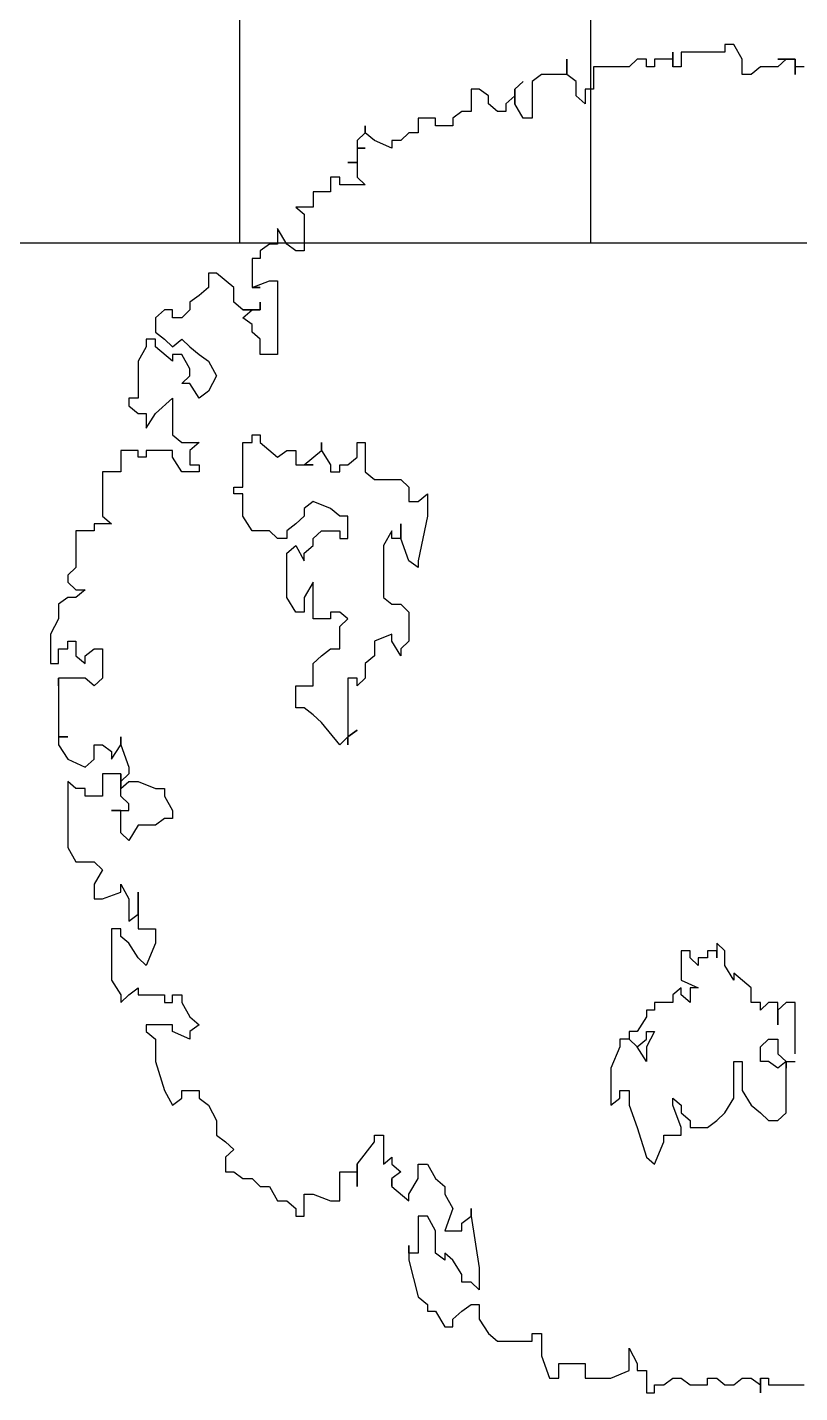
# Model space of a CAD drawing. Extents: x -30 to 1202, y 231 to 898.
# Drawn here: x 94.113 to 95.862, y 368.789 to 371.88 of the extents above; entities that cross this region are included whole.
import ezdxf

# ---------------------------------------------------------------- set-up
doc = ezdxf.new("R2010")
doc.units = 0
doc.header["$LTSCALE"] = 0.04
doc.layers.get('0').update_dxf_attribs({"linetype": 'CONTINUOUS'})
for name, color, linetype in [('0.1', 1, 'CONTINUOUS'), ('CONTORXXNP----00', 255, 'CONTINUOUS'), ('PISO', 1, 'CONTINUOUS')]:
    doc.layers.add(name, color=color, linetype=linetype)
doc.styles.get("Standard").update_dxf_attribs({"font": 'romans.shx'})

# ---------------------------------------------------------------- blocks, each defined once
blk = doc.blocks.new('ARB3')
at = {"color": 0}
for p, q in [((-0.4754, 0.0415), (-0.487, 0.0415)), ((-0.487, 0.0415), (-0.487, 0.0284)), ((-0.4812, 0.0484), (-0.4812, 0.0415)), ((-0.4812, 0.0415), (-0.4754, 0.0415)), ((0.2635, 0.0415), (0.2248, 0.0415)), ((0.2248, 0.0415), (0.2248, 0.0346)), ((0.2693, 0.0346), (0.2693, 0.0415)), ((0.5135, 0.0215), (0.5135, 0.0484)), ((-0.487, 0.0284), (-0.487, 0.0346)), ((-0.487, 0.0346), (-0.4812, 0.0284)), ((0.2248, 0.0346), (0.2306, 0.0284)), ((0.2635, 0.0284), (0.2693, 0.0346)), ((0.3081, 0.0346), (0.2693, 0.0346)), ((0.2693, 0.0346), (0.2745, 0.0284)), ((0.2693, 0.0346), (0.2745, 0.0346)), ((0.2745, 0.0346), (0.2693, 0.0346)), ((0.3139, 0.0284), (0.3081, 0.0346)), ((-0.4812, 0.0284), (-0.4812, 0.0153)), ((0.2416, 0.0284), (0.2248, 0.0284)), ((0.2248, 0.0284), (0.2248, 0.0215)), ((0.2248, 0.0215), (0.2306, 0.0153)), ((0.2306, 0.0284), (0.2416, 0.0284)), ((0.2525, 0.0215), (0.2525, 0.0284)), ((0.2525, 0.0284), (0.2635, 0.0284)), ((0.2584, 0.0153), (0.2525, 0.0215)), ((0.2745, 0.0284), (0.2693, 0.0215)), ((0.2693, 0.0215), (0.2693, 0.0153)), ((0.3081, 0.0153), (0.3139, 0.0215)), ((0.3139, 0.0215), (0.3139, 0.0284)), ((0.5083, 0.0153), (0.5083, 0.0215)), ((0.5083, 0.0215), (0.5135, 0.0215)), ((-0.4812, 0.0153), (-0.4754, 0.0084)), ((0.2306, 0.0153), (0.2248, 0.0153)), ((0.2248, 0.0153), (0.2248, 0.0084)), ((0.2693, 0.0153), (0.2584, 0.0153)), ((0.3023, 0.0084), (0.3081, 0.0153)), ((0.5083, 0.0084), (0.5135, 0.0153)), ((0.5193, 0.0153), (0.5083, 0.0153)), ((0.5135, 0.0153), (0.5193, 0.0153)), ((-0.487, 0.0015), (-0.498, -0.0047)), ((-0.4754, 0.0015), (-0.487, 0.0015)), ((-0.4754, 0.0084), (-0.4754, 0.0015)), ((0.2138, 0.0084), (0.2028, -0.0047)), ((0.2248, 0.0084), (0.2138, 0.0084)), ((0.2693, -0.0047), (0.2693, 0.0015)), ((0.2693, 0.0015), (0.2913, 0.0015)), ((0.2913, 0.0015), (0.3023, 0.0084)), ((0.5083, 0.0015), (0.5083, 0.0084)), ((0.5135, -0.0047), (0.5083, 0.0015)), ((0.208, -0.0047), (0.197, -0.0116)), ((0.2028, -0.0047), (0.208, -0.0047)), ((0.2971, -0.0047), (0.2693, -0.0047)), ((0.3081, -0.0116), (0.2971, -0.0047)), ((0.5135, -0.0116), (0.5135, -0.0047)), ((0.186, -0.0116), (0.1802, -0.0177)), ((0.1802, -0.0177), (0.1912, -0.0177)), ((0.197, -0.0116), (0.186, -0.0116)), ((0.1912, -0.0177), (0.186, -0.0177)), ((0.186, -0.0177), (0.186, -0.0247)), ((0.3139, -0.0177), (0.3081, -0.0116)), ((0.3191, -0.0247), (0.3139, -0.0177)), ((0.5083, -0.0177), (0.5135, -0.0116)), ((0.5083, -0.0247), (0.5083, -0.0177)), ((0.186, -0.0247), (0.1912, -0.0247)), ((0.1912, -0.0247), (0.1912, -0.0316)), ((0.3191, -0.0377), (0.3191, -0.0247)), ((0.5135, -0.0247), (0.5083, -0.0247)), ((0.5135, -0.0377), (0.5135, -0.0247)), ((0.1912, -0.0377), (0.186, -0.0377)), ((0.186, -0.0377), (0.186, -0.0446)), ((0.1912, -0.0316), (0.197, -0.0316)), ((0.197, -0.0316), (0.1912, -0.0377)), ((0.208, -0.0446), (0.2138, -0.0316)), ((0.2138, -0.0316), (0.2138, -0.0377)), ((0.2138, -0.0377), (0.2248, -0.0377)), ((0.2248, -0.0377), (0.219, -0.0446)), ((0.3081, -0.0446), (0.3139, -0.0377)), ((0.3139, -0.0377), (0.3191, -0.0377)), ((0.5083, -0.0446), (0.5135, -0.0377)), ((-0.4922, -0.0446), (-0.4812, -0.0446)), ((-0.4812, -0.0508), (-0.4922, -0.0508)), ((-0.4922, -0.0508), (-0.487, -0.0508)), ((-0.487, -0.0508), (-0.487, -0.0646)), ((-0.4812, -0.0446), (-0.4812, -0.0508)), ((0.186, -0.0446), (0.208, -0.0446)), ((0.219, -0.0446), (0.2138, -0.0446)), ((0.2138, -0.0446), (0.219, -0.0508)), ((0.219, -0.0508), (0.2248, -0.0508)), ((0.2248, -0.0508), (0.2248, -0.0646)), ((0.2971, -0.0508), (0.3023, -0.0446)), ((0.3023, -0.0508), (0.2971, -0.0508)), ((0.3191, -0.0446), (0.3023, -0.0508)), ((0.3023, -0.0446), (0.3081, -0.0446)), ((0.3249, -0.0446), (0.3191, -0.0446)), ((0.3249, -0.0577), (0.3249, -0.0446)), ((0.5083, -0.0508), (0.5083, -0.0446)), ((0.5135, -0.0577), (0.5083, -0.0508)), ((0.3301, -0.0577), (0.3249, -0.0577)), ((0.3468, -0.0646), (0.3301, -0.0577)), ((0.5135, -0.0646), (0.5135, -0.0577)), ((-0.487, -0.0646), (-0.4812, -0.0646)), ((-0.4812, -0.0708), (-0.487, -0.0708)), ((-0.487, -0.0708), (-0.487, -0.0777)), ((-0.4812, -0.0646), (-0.4812, -0.0708)), ((0.2248, -0.0646), (0.2306, -0.0646)), ((0.2306, -0.0646), (0.2306, -0.0708)), ((0.2306, -0.0708), (0.2358, -0.0708)), ((0.2358, -0.0708), (0.2467, -0.0777)), ((0.2467, -0.0708), (0.2467, -0.0646)), ((0.2467, -0.0646), (0.2584, -0.0708)), ((0.2525, -0.0708), (0.2467, -0.0708)), ((0.2584, -0.0777), (0.2525, -0.0708)), ((0.2584, -0.0708), (0.2693, -0.0708)), ((0.2693, -0.0708), (0.2584, -0.0777)), ((0.3191, -0.0777), (0.3417, -0.0708)), ((0.3417, -0.0708), (0.3468, -0.0646)), ((0.5025, -0.0777), (0.5025, -0.0708)), ((0.5025, -0.0708), (0.5193, -0.0708)), ((0.5193, -0.0646), (0.5135, -0.0646)), ((0.5193, -0.0708), (0.5193, -0.0646)), ((-0.487, -0.0777), (-0.4812, -0.0839)), ((0.2467, -0.0777), (0.2467, -0.0839)), ((0.2525, -0.0839), (0.2584, -0.0777)), ((0.2584, -0.0777), (0.2525, -0.0839)), ((0.3023, -0.0839), (0.3191, -0.0777)), ((0.4857, -0.0839), (0.4973, -0.0777)), ((0.4973, -0.0777), (0.5025, -0.0777)), ((-0.4812, -0.0839), (-0.4812, -0.1108)), ((0.2467, -0.0839), (0.2525, -0.0839)), ((0.2525, -0.0839), (0.2525, -0.0908)), ((0.2525, -0.0908), (0.2584, -0.0908)), ((0.2584, -0.0908), (0.2745, -0.0977)), ((0.2913, -0.0908), (0.2913, -0.0839)), ((0.2913, -0.0839), (0.3023, -0.0839)), ((0.2971, -0.0908), (0.2913, -0.0908)), ((0.3023, -0.0977), (0.2971, -0.0908)), ((0.5025, -0.0839), (0.4857, -0.0839)), ((0.5083, -0.0977), (0.5025, -0.0839)), ((0.2745, -0.0977), (0.3023, -0.0977)), ((0.5083, -0.1169), (0.5083, -0.0977)), ((-0.4812, -0.1108), (-0.4644, -0.1108)), ((-0.4644, -0.1108), (-0.4644, -0.1169)), ((-0.4644, -0.1169), (-0.4534, -0.1169)), ((-0.4534, -0.1169), (-0.4592, -0.1238)), ((0.4973, -0.1369), (0.4973, -0.1169)), ((0.4973, -0.1169), (0.5083, -0.1169)), ((-0.4754, -0.1308), (-0.487, -0.1308)), ((-0.487, -0.1308), (-0.4754, -0.1308)), ((-0.4702, -0.1238), (-0.4754, -0.1308)), ((-0.4754, -0.1308), (-0.4754, -0.15)), ((-0.4592, -0.1238), (-0.4702, -0.1238)), ((0.4915, -0.15), (0.5083, -0.1438)), ((0.5083, -0.1369), (0.4973, -0.1369)), ((0.5083, -0.1438), (0.5083, -0.1369)), ((-0.4754, -0.15), (-0.4702, -0.1569)), ((0.4747, -0.1569), (0.4747, -0.15)), ((0.4747, -0.15), (0.4915, -0.15)), ((-0.4702, -0.1569), (-0.4424, -0.1569)), ((-0.4644, -0.17), (-0.4702, -0.1638)), ((-0.4702, -0.1638), (-0.4644, -0.17)), ((-0.4424, -0.1638), (-0.4534, -0.17)), ((-0.4424, -0.1569), (-0.4424, -0.1638)), ((0.4805, -0.1569), (0.4747, -0.1569)), ((0.4805, -0.1831), (0.4805, -0.1569)), ((-0.4534, -0.17), (-0.4644, -0.17)), ((-0.4644, -0.17), (-0.4592, -0.17)), ((-0.4592, -0.17), (-0.4534, -0.1769)), ((-0.4534, -0.1769), (-0.4476, -0.1769)), ((-0.4476, -0.1831), (-0.4534, -0.19)), ((-0.4476, -0.1769), (-0.4476, -0.1831)), ((0.4747, -0.19), (0.4805, -0.1831)), ((-0.4592, -0.19), (-0.4644, -0.1969)), ((-0.4534, -0.19), (-0.4592, -0.19)), ((0.4638, -0.1969), (0.4747, -0.19)), ((-0.4644, -0.1969), (-0.4644, -0.2031)), ((-0.4644, -0.2031), (-0.4476, -0.2031)), ((-0.4476, -0.2031), (-0.4476, -0.21)), ((0.3862, -0.2031), (0.3804, -0.2031)), ((0.3804, -0.2031), (0.3862, -0.2031)), ((0.3862, -0.2031), (0.425, -0.1969)), ((0.3914, -0.21), (0.3862, -0.2031)), ((0.425, -0.1969), (0.4418, -0.1969)), ((0.4418, -0.1969), (0.436, -0.2031)), ((0.436, -0.2031), (0.436, -0.21)), ((0.4528, -0.2031), (0.4528, -0.1969)), ((0.4528, -0.1969), (0.4638, -0.1969)), ((0.4579, -0.21), (0.4528, -0.2031)), ((-0.4476, -0.21), (-0.4424, -0.2169)), ((0.3972, -0.21), (0.3914, -0.21)), ((0.3972, -0.223), (0.3972, -0.21)), ((0.4302, -0.21), (0.4192, -0.2169)), ((0.436, -0.21), (0.4302, -0.21)), ((0.4638, -0.2169), (0.4579, -0.21)), ((-0.4424, -0.2169), (-0.4366, -0.2169)), ((-0.4366, -0.2169), (-0.4366, -0.23)), ((0.3578, -0.23), (0.3636, -0.223)), ((0.3636, -0.223), (0.3695, -0.223)), ((0.3695, -0.223), (0.3804, -0.2169)), ((0.3804, -0.2169), (0.3972, -0.223)), ((0.4192, -0.2169), (0.414, -0.223)), ((0.414, -0.223), (0.4192, -0.223)), ((0.4192, -0.223), (0.414, -0.23)), ((0.4579, -0.23), (0.4696, -0.223)), ((0.4696, -0.2169), (0.4638, -0.2169)), ((0.4696, -0.223), (0.4696, -0.2169)), ((-0.4366, -0.23), (-0.4424, -0.23)), ((-0.4424, -0.23), (-0.4424, -0.243)), ((-0.1531, -0.243), (-0.1589, -0.2361)), ((-0.1589, -0.2361), (-0.1421, -0.2361)), ((-0.1421, -0.2361), (-0.1085, -0.243)), ((0.3468, -0.2361), (0.3578, -0.23)), ((0.3468, -0.243), (0.3468, -0.2361)), ((0.3972, -0.23), (0.3862, -0.2361)), ((0.3862, -0.2361), (0.3862, -0.243)), ((0.414, -0.23), (0.3972, -0.23)), ((0.447, -0.243), (0.4528, -0.2361)), ((0.4528, -0.2361), (0.4579, -0.2361)), ((0.4579, -0.2361), (0.4579, -0.23)), ((-0.4424, -0.243), (-0.4315, -0.243)), ((-0.4315, -0.243), (-0.4315, -0.25)), ((-0.1531, -0.25), (-0.1531, -0.243)), ((-0.1085, -0.243), (-0.1033, -0.243)), ((-0.1033, -0.243), (-0.1085, -0.25)), ((0.3578, -0.243), (0.3468, -0.243)), ((0.3695, -0.25), (0.3578, -0.243)), ((0.3862, -0.243), (0.414, -0.243)), ((0.414, -0.243), (0.414, -0.25)), ((0.4192, -0.25), (0.447, -0.243)), ((-0.4315, -0.25), (-0.4256, -0.2561)), ((-0.4256, -0.2561), (-0.4256, -0.263)), ((-0.1699, -0.2561), (-0.1641, -0.25)), ((-0.1699, -0.2761), (-0.1699, -0.2561)), ((-0.1641, -0.25), (-0.1531, -0.25)), ((-0.1253, -0.2561), (-0.1363, -0.2561)), ((-0.1363, -0.2561), (-0.1253, -0.2561)), ((-0.1085, -0.25), (-0.1253, -0.2561)), ((-0.1253, -0.2561), (-0.1253, -0.263)), ((-0.0756, -0.2561), (-0.0698, -0.25)), ((-0.0756, -0.263), (-0.0756, -0.2561)), ((-0.0698, -0.25), (-0.0478, -0.25)), ((-0.0478, -0.25), (-0.042, -0.2561)), ((-0.0368, -0.2561), (-0.0478, -0.263)), ((-0.042, -0.2561), (-0.0368, -0.2561)), ((0.3468, -0.263), (0.3527, -0.2561)), ((0.3527, -0.2561), (0.3578, -0.263)), ((0.3636, -0.263), (0.3746, -0.25)), ((0.3746, -0.25), (0.3695, -0.25)), ((0.414, -0.25), (0.4082, -0.25)), ((0.4082, -0.25), (0.4192, -0.25)), ((-0.4256, -0.263), (-0.4198, -0.263)), ((-0.4198, -0.263), (-0.4256, -0.2761)), ((-0.1253, -0.263), (-0.1311, -0.263)), ((-0.1311, -0.263), (-0.1201, -0.2692)), ((-0.0807, -0.2692), (-0.0756, -0.263)), ((-0.0478, -0.263), (-0.053, -0.263)), ((-0.053, -0.263), (-0.0478, -0.2761)), ((0.3468, -0.2692), (0.3417, -0.263)), ((0.3417, -0.263), (0.3468, -0.263)), ((0.3578, -0.263), (0.3636, -0.263)), ((0.3636, -0.263), (0.3578, -0.263)), ((0.3578, -0.263), (0.3636, -0.263)), ((-0.4256, -0.2761), (-0.4315, -0.283)), ((-0.1757, -0.283), (-0.1699, -0.2761)), ((-0.1201, -0.2692), (-0.0807, -0.2692)), ((-0.0478, -0.2761), (-0.0368, -0.2761)), ((-0.0368, -0.2761), (-0.031, -0.283)), ((0.3249, -0.2761), (0.3249, -0.2692)), ((0.3249, -0.2692), (0.3468, -0.2692)), ((0.3301, -0.2761), (0.3249, -0.2761)), ((0.3468, -0.2892), (0.3301, -0.2761)), ((-0.4315, -0.283), (-0.4366, -0.283)), ((-0.4366, -0.283), (-0.4315, -0.283)), ((-0.4315, -0.283), (-0.4256, -0.2892)), ((-0.4198, -0.2892), (-0.4198, -0.283)), ((-0.4198, -0.283), (-0.4198, -0.2892)), ((-0.3979, -0.2892), (-0.3921, -0.283)), ((-0.3921, -0.283), (-0.3921, -0.3022)), ((-0.1976, -0.2892), (-0.1976, -0.283)), ((-0.1976, -0.283), (-0.1757, -0.283)), ((-0.031, -0.283), (-0.02, -0.283)), ((-0.02, -0.283), (-0.0142, -0.2892)), ((-0.4256, -0.2892), (-0.4198, -0.2892)), ((-0.4198, -0.2892), (-0.4089, -0.2892)), ((-0.4089, -0.2892), (-0.4089, -0.2961)), ((-0.4089, -0.2961), (-0.4089, -0.2892)), ((-0.4089, -0.2892), (-0.3979, -0.2892)), ((-0.1867, -0.2892), (-0.1976, -0.2892)), ((-0.1809, -0.2961), (-0.1867, -0.2892)), ((-0.1809, -0.3022), (-0.1809, -0.2961)), ((-0.1253, -0.2961), (-0.1421, -0.2961)), ((-0.1421, -0.2961), (-0.1421, -0.3022)), ((-0.1253, -0.3022), (-0.1253, -0.2961)), ((-0.0646, -0.2961), (-0.0698, -0.3022)), ((-0.0588, -0.3022), (-0.0646, -0.2961)), ((-0.0142, -0.2892), (-0.02, -0.2892)), ((-0.02, -0.2892), (-0.02, -0.2961)), ((-0.02, -0.2961), (0.0304, -0.2961)), ((0.0245, -0.2961), (0.0194, -0.2892)), ((0.0194, -0.2892), (0.0245, -0.2961)), ((0.0304, -0.2961), (0.0245, -0.2961)), ((0.0245, -0.2961), (0.0304, -0.3022)), ((0.3636, -0.2892), (0.3468, -0.2892)), ((0.3527, -0.3022), (0.3527, -0.2892)), ((0.3527, -0.2892), (0.3636, -0.2892)), ((-0.3921, -0.3022), (-0.3979, -0.3022)), ((-0.3979, -0.3022), (-0.3979, -0.3092)), ((-0.1757, -0.3022), (-0.1809, -0.3022)), ((-0.1757, -0.3092), (-0.1757, -0.3022)), ((-0.1421, -0.3022), (-0.1479, -0.3092)), ((-0.1311, -0.3161), (-0.1311, -0.3022)), ((-0.1311, -0.3022), (-0.1253, -0.3022)), ((-0.0698, -0.3022), (-0.0698, -0.3092)), ((-0.042, -0.3022), (-0.0588, -0.3022)), ((-0.042, -0.3092), (-0.042, -0.3022)), ((0.0304, -0.3022), (0.0136, -0.3161)), ((0.3746, -0.3022), (0.3527, -0.3022)), ((0.3746, -0.3092), (0.3746, -0.3022)), ((-0.3979, -0.3092), (-0.3869, -0.3092)), ((-0.3869, -0.3092), (-0.3869, -0.3222)), ((-0.1918, -0.3161), (-0.1976, -0.3161)), ((-0.1976, -0.3161), (-0.1918, -0.3161)), ((-0.1918, -0.3161), (-0.1809, -0.3092)), ((-0.1809, -0.3292), (-0.1918, -0.3161)), ((-0.1809, -0.3092), (-0.1757, -0.3092)), ((-0.1479, -0.3092), (-0.1531, -0.3222)), ((-0.1253, -0.3222), (-0.1311, -0.3161)), ((-0.0698, -0.3092), (-0.0646, -0.3092)), ((-0.0646, -0.3092), (-0.0646, -0.3222)), ((-0.0368, -0.3161), (-0.042, -0.3092)), ((-0.031, -0.3222), (-0.0368, -0.3161)), ((0.0136, -0.3161), (0.0078, -0.3222)), ((0.3695, -0.3222), (0.3746, -0.3092)), ((-0.3869, -0.3222), (-0.3753, -0.3222)), ((-0.3753, -0.3222), (-0.3753, -0.3353)), ((-0.3753, -0.3353), (-0.3701, -0.3292)), ((-0.3701, -0.3292), (-0.3423, -0.3292)), ((-0.3423, -0.3292), (-0.3423, -0.3353)), ((-0.1809, -0.3353), (-0.1809, -0.3222)), ((-0.1809, -0.3222), (-0.1809, -0.3292)), ((-0.1809, -0.3292), (-0.1809, -0.3222)), ((-0.1809, -0.3222), (-0.1809, -0.3292)), ((-0.1531, -0.3222), (-0.1479, -0.3292)), ((-0.1479, -0.3292), (-0.1421, -0.3292)), ((-0.1421, -0.3292), (-0.1363, -0.3353)), ((-0.1201, -0.3222), (-0.1253, -0.3222)), ((-0.1143, -0.3292), (-0.1201, -0.3222)), ((-0.1201, -0.3353), (-0.1085, -0.3292)), ((-0.1085, -0.3292), (-0.1143, -0.3292)), ((-0.0646, -0.3222), (-0.0924, -0.3222)), ((-0.0924, -0.3222), (-0.0807, -0.3292)), ((-0.0807, -0.3292), (-0.0698, -0.3292)), ((-0.0698, -0.3292), (-0.0698, -0.3353)), ((-0.0142, -0.3222), (-0.031, -0.3222)), ((-0.0142, -0.3353), (-0.0142, -0.3222)), ((0.0078, -0.3222), (0.0026, -0.3292)), ((0.0026, -0.3292), (0.0026, -0.3353)), ((0.3695, -0.3292), (0.3695, -0.3222)), ((0.3862, -0.3292), (0.3695, -0.3292)), ((0.3862, -0.3353), (0.3862, -0.3292)), ((-0.3423, -0.3353), (-0.3475, -0.3422)), ((-0.1918, -0.3422), (-0.1918, -0.3353)), ((-0.1918, -0.3353), (-0.1809, -0.3353)), ((-0.1363, -0.3353), (-0.1311, -0.3422)), ((-0.1143, -0.3422), (-0.1201, -0.3353)), ((-0.0698, -0.3353), (-0.0807, -0.3422)), ((0.0026, -0.3353), (-0.0142, -0.3353)), ((0.3746, -0.3422), (0.3804, -0.3353)), ((0.3804, -0.3353), (0.3862, -0.3353)), ((-0.3475, -0.3422), (-0.3591, -0.3492)), ((-0.3591, -0.3492), (-0.3475, -0.3492)), ((-0.3475, -0.3492), (-0.3475, -0.3553)), ((-0.3197, -0.3553), (-0.3197, -0.3492)), ((-0.3197, -0.3492), (-0.2642, -0.3492)), ((-0.2642, -0.3492), (-0.2642, -0.3622)), ((-0.1976, -0.3622), (-0.1867, -0.3492)), ((-0.1867, -0.3492), (-0.1918, -0.3422)), ((-0.1311, -0.3422), (-0.1253, -0.3422)), ((-0.1253, -0.3492), (-0.1311, -0.3553)), ((-0.1253, -0.3422), (-0.1253, -0.3492)), ((-0.0807, -0.3422), (-0.1143, -0.3422)), ((0.3636, -0.3553), (0.3746, -0.3492)), ((0.3746, -0.3492), (0.3746, -0.3422)), ((-0.3475, -0.3553), (-0.3423, -0.3622)), ((-0.3146, -0.3684), (-0.3197, -0.3553)), ((-0.1311, -0.3553), (-0.1311, -0.3684)), ((0.3636, -0.3622), (0.3636, -0.3553)), ((-0.3423, -0.3622), (-0.3365, -0.3622)), ((-0.3365, -0.3622), (-0.3365, -0.3684)), ((-0.3365, -0.3684), (-0.3146, -0.3684)), ((-0.3146, -0.3684), (-0.3146, -0.3622)), ((-0.3146, -0.3622), (-0.3146, -0.3684)), ((-0.2978, -0.3622), (-0.3036, -0.3622)), ((-0.3036, -0.3622), (-0.2978, -0.3622)), ((-0.2978, -0.3684), (-0.2978, -0.3622)), ((-0.2978, -0.3622), (-0.2978, -0.3753)), ((-0.2919, -0.3753), (-0.2978, -0.3684)), ((-0.2868, -0.3684), (-0.2919, -0.3753)), ((-0.281, -0.3684), (-0.2868, -0.3684)), ((-0.2758, -0.3622), (-0.281, -0.3684)), ((-0.2642, -0.3622), (-0.2758, -0.3622)), ((-0.2035, -0.3684), (-0.2035, -0.3622)), ((-0.2035, -0.3622), (-0.1976, -0.3622)), ((-0.1976, -0.3684), (-0.2035, -0.3684)), ((-0.1976, -0.3753), (-0.1976, -0.3684)), ((-0.1311, -0.3684), (-0.1421, -0.3753)), ((0.3578, -0.3684), (0.3636, -0.3622)), ((0.3578, -0.3753), (0.3578, -0.3684)), ((-0.2978, -0.3753), (-0.3036, -0.3822)), ((-0.1641, -0.3753), (-0.1976, -0.3753)), ((-0.1641, -0.3822), (-0.1641, -0.3753)), ((-0.1421, -0.3753), (-0.1589, -0.3753)), ((-0.1589, -0.3753), (-0.1589, -0.3822)), ((0.3527, -0.3822), (0.3578, -0.3753)), ((-0.3146, -0.3822), (-0.3255, -0.3953)), ((-0.3036, -0.3822), (-0.3146, -0.3822)), ((-0.1589, -0.3822), (-0.1641, -0.3822)), ((0.3249, -0.3953), (0.3301, -0.3884)), ((0.3301, -0.3884), (0.3359, -0.3822)), ((0.3359, -0.3822), (0.3417, -0.3884)), ((0.3417, -0.3884), (0.3527, -0.3884)), ((0.3527, -0.3884), (0.3527, -0.3822)), ((-0.3255, -0.3953), (-0.3255, -0.4014)), ((-0.3255, -0.4014), (-0.3146, -0.4014)), ((-0.3146, -0.4014), (-0.3087, -0.4084)), ((-0.2642, -0.4084), (-0.259, -0.4014)), ((-0.259, -0.4014), (-0.248, -0.3953)), ((-0.248, -0.3953), (-0.2364, -0.4014)), ((-0.2364, -0.4014), (-0.2312, -0.4084)), ((0.2971, -0.4084), (0.3023, -0.4014)), ((0.3023, -0.4014), (0.3139, -0.3953)), ((0.3139, -0.3953), (0.3249, -0.3953)), ((-0.3087, -0.4084), (-0.3036, -0.4153)), ((-0.27, -0.4153), (-0.2642, -0.4084)), ((-0.2312, -0.4084), (-0.2422, -0.4153)), ((-0.1976, -0.4214), (-0.1976, -0.4084)), ((-0.1976, -0.4084), (-0.1918, -0.4153)), ((-0.1809, -0.4153), (-0.1809, -0.4084)), ((-0.1809, -0.4084), (-0.1757, -0.4084)), ((-0.1757, -0.4084), (-0.1757, -0.4214)), ((0.2358, -0.4153), (0.2416, -0.4084)), ((0.2416, -0.4084), (0.2467, -0.4153)), ((0.2913, -0.4214), (0.2913, -0.4084)), ((0.2913, -0.4084), (0.2971, -0.4084)), ((-0.3036, -0.4153), (-0.2978, -0.4153)), ((-0.2978, -0.4153), (-0.2919, -0.4214)), ((-0.2919, -0.4214), (-0.2919, -0.4284)), ((-0.2758, -0.4214), (-0.27, -0.4153)), ((-0.27, -0.4284), (-0.2758, -0.4214)), ((-0.2532, -0.4153), (-0.2642, -0.4214)), ((-0.2642, -0.4214), (-0.2642, -0.4284)), ((-0.248, -0.4153), (-0.2532, -0.4153)), ((-0.2422, -0.4214), (-0.248, -0.4153)), ((-0.2422, -0.4153), (-0.2422, -0.4214)), ((-0.2035, -0.4284), (-0.1976, -0.4214)), ((-0.1918, -0.4153), (-0.1809, -0.4153)), ((-0.1757, -0.4214), (-0.1867, -0.4284)), ((0.219, -0.4284), (0.219, -0.4214)), ((0.219, -0.4214), (0.2248, -0.4214)), ((0.2248, -0.4214), (0.2358, -0.4153)), ((0.2467, -0.4153), (0.2525, -0.4153)), ((0.2525, -0.4153), (0.2467, -0.4284)), ((0.2971, -0.4214), (0.2913, -0.4214)), ((0.3023, -0.4284), (0.2971, -0.4214)), ((-0.2919, -0.4284), (-0.2978, -0.4284)), ((-0.2978, -0.4284), (-0.2978, -0.4345)), ((-0.2758, -0.4345), (-0.27, -0.4284)), ((-0.259, -0.4284), (-0.27, -0.4414)), ((-0.2642, -0.4284), (-0.259, -0.4284)), ((-0.2196, -0.4414), (-0.2312, -0.4284)), ((-0.2312, -0.4284), (-0.2035, -0.4284)), ((-0.1867, -0.4284), (-0.1918, -0.4284)), ((-0.1918, -0.4284), (-0.1918, -0.4484)), ((0.0691, -0.4345), (0.0801, -0.4284)), ((0.0801, -0.4284), (0.0859, -0.4284)), ((0.0859, -0.4284), (0.0859, -0.4345)), ((0.2248, -0.4284), (0.219, -0.4284)), ((0.2248, -0.4345), (0.2248, -0.4284)), ((0.2467, -0.4284), (0.2416, -0.4284)), ((0.2416, -0.4284), (0.2416, -0.4484)), ((0.2913, -0.4345), (0.3023, -0.4284)), ((-0.2978, -0.4345), (-0.2919, -0.4414)), ((-0.2919, -0.4414), (-0.281, -0.4414)), ((-0.281, -0.4414), (-0.2758, -0.4345)), ((-0.27, -0.4414), (-0.2758, -0.4414)), ((-0.2758, -0.4414), (-0.2758, -0.4484)), ((-0.2086, -0.4484), (-0.2196, -0.4414)), ((0.0581, -0.4545), (0.0633, -0.4414)), ((0.0633, -0.4414), (0.0633, -0.4345)), ((0.0633, -0.4345), (0.0691, -0.4345)), ((0.0859, -0.4345), (0.0911, -0.4414)), ((0.0911, -0.4414), (0.0911, -0.4545)), ((0.1692, -0.4545), (0.1692, -0.4414)), ((0.1692, -0.4414), (0.1802, -0.4414)), ((0.1802, -0.4414), (0.197, -0.4484)), ((0.219, -0.4545), (0.219, -0.4345)), ((0.219, -0.4345), (0.2248, -0.4345)), ((0.2467, -0.4484), (0.2525, -0.4414)), ((0.2525, -0.4414), (0.2693, -0.4414)), ((0.2693, -0.4414), (0.2913, -0.4345)), ((-0.2758, -0.4484), (-0.27, -0.4484)), ((-0.27, -0.4484), (-0.259, -0.4545)), ((-0.2196, -0.4545), (-0.2196, -0.4484)), ((-0.2196, -0.4484), (-0.2086, -0.4484)), ((-0.1918, -0.4484), (-0.1867, -0.4484)), ((-0.1867, -0.4484), (-0.1867, -0.4545)), ((0.197, -0.4484), (0.1912, -0.4545)), ((0.2416, -0.4484), (0.2467, -0.4484)), ((-0.259, -0.4545), (-0.2312, -0.4545)), ((-0.2312, -0.4545), (-0.2312, -0.4614)), ((-0.2312, -0.4614), (-0.2254, -0.4614)), ((-0.2254, -0.4614), (-0.2196, -0.4545)), ((-0.1867, -0.4545), (-0.1918, -0.4545)), ((-0.1918, -0.4545), (-0.1918, -0.4676)), ((0.0304, -0.4676), (0.0472, -0.4614)), ((0.0472, -0.4614), (0.0523, -0.4614)), ((0.0523, -0.4614), (0.0581, -0.4676)), ((0.0581, -0.4614), (0.0581, -0.4545)), ((0.0633, -0.4676), (0.0581, -0.4614)), ((0.0749, -0.4614), (0.0691, -0.4676)), ((0.0801, -0.4614), (0.0749, -0.4614)), ((0.0801, -0.4745), (0.0801, -0.4614)), ((0.0911, -0.4545), (0.1027, -0.4614)), ((0.1027, -0.4614), (0.0969, -0.4676)), ((0.1356, -0.4676), (0.1466, -0.4614)), ((0.1582, -0.4545), (0.1415, -0.4545)), ((0.1415, -0.4545), (0.1692, -0.4545)), ((0.1466, -0.4614), (0.1634, -0.4614)), ((0.1634, -0.4614), (0.1582, -0.4545)), ((0.1802, -0.4614), (0.175, -0.4676)), ((0.1912, -0.4545), (0.1802, -0.4614)), ((0.219, -0.4614), (0.2138, -0.4545)), ((0.2138, -0.4545), (0.219, -0.4545)), ((0.2248, -0.4676), (0.219, -0.4614)), ((-0.1918, -0.4676), (-0.1757, -0.4676)), ((-0.1757, -0.4676), (-0.1757, -0.4814)), ((0.0304, -0.4676), (0.0245, -0.4676)), ((0.0245, -0.4676), (0.0304, -0.4676)), ((0.0413, -0.4745), (0.0304, -0.4676)), ((0.0691, -0.4676), (0.0523, -0.4676)), ((0.0523, -0.4676), (0.0523, -0.4814)), ((0.0581, -0.4676), (0.0633, -0.4676)), ((0.0969, -0.4676), (0.0801, -0.4676)), ((0.0801, -0.4676), (0.0801, -0.4745)), ((0.1415, -0.4676), (0.1356, -0.4676)), ((0.1466, -0.4814), (0.1415, -0.4676)), ((0.175, -0.4676), (0.1692, -0.4676)), ((0.1692, -0.4676), (0.1692, -0.4745)), ((0.208, -0.4745), (0.219, -0.4676)), ((0.219, -0.4676), (0.2248, -0.4676)), ((-0.1757, -0.4814), (-0.1421, -0.4814)), ((-0.1421, -0.4814), (-0.1363, -0.4745)), ((-0.1363, -0.4745), (-0.1363, -0.4876)), ((-0.042, -0.4876), (-0.042, -0.4814)), ((-0.042, -0.4814), (-0.02, -0.4814)), ((-0.02, -0.4814), (-0.0142, -0.4876)), ((0.0304, -0.4814), (0.0355, -0.4745)), ((0.0304, -0.4876), (0.0304, -0.4814)), ((0.0355, -0.4745), (0.0413, -0.4745)), ((0.0523, -0.4814), (0.0691, -0.4814)), ((0.0691, -0.4814), (0.0691, -0.4945)), ((0.1188, -0.4876), (0.1247, -0.4814)), ((0.1247, -0.4814), (0.1356, -0.4876)), ((0.1466, -0.4876), (0.1466, -0.4814)), ((0.1692, -0.4745), (0.208, -0.4745)), ((-0.1363, -0.4876), (-0.1311, -0.4876)), ((-0.1311, -0.4876), (-0.1311, -0.5014)), ((-0.0866, -0.5014), (-0.0866, -0.4945)), ((-0.0866, -0.4945), (-0.0807, -0.5014)), ((-0.0368, -0.4945), (-0.042, -0.4876)), ((-0.0368, -0.5014), (-0.031, -0.4945)), ((-0.031, -0.4945), (-0.0368, -0.4945)), ((-0.0142, -0.4876), (-0.02, -0.4945)), ((-0.02, -0.4945), (-0.02, -0.5145)), ((0.0413, -0.4876), (0.0304, -0.4876)), ((0.0472, -0.4945), (0.0413, -0.4876)), ((0.0413, -0.5076), (0.0472, -0.4945)), ((0.0691, -0.4945), (0.0633, -0.4945)), ((0.0633, -0.4945), (0.0633, -0.5014)), ((0.1188, -0.5014), (0.1188, -0.4876)), ((0.1356, -0.4876), (0.1466, -0.4876)), ((-0.1311, -0.5014), (-0.1033, -0.5014)), ((-0.1033, -0.5014), (-0.0975, -0.5076)), ((-0.0924, -0.5076), (-0.0866, -0.5014)), ((-0.0807, -0.5014), (-0.0807, -0.5076)), ((-0.0478, -0.5076), (-0.0478, -0.5014)), ((-0.0478, -0.5014), (-0.0368, -0.5014)), ((0.0633, -0.5014), (0.0581, -0.5076)), ((0.1079, -0.5076), (0.1188, -0.5014)), ((-0.0975, -0.5076), (-0.0924, -0.5076)), ((-0.0807, -0.5076), (-0.0756, -0.5145)), ((-0.0756, -0.5145), (-0.0646, -0.5145)), ((-0.0646, -0.5145), (-0.053, -0.5206)), ((-0.042, -0.5076), (-0.0478, -0.5076)), ((-0.042, -0.5145), (-0.042, -0.5076)), ((-0.031, -0.5145), (-0.042, -0.5145)), ((-0.031, -0.5206), (-0.031, -0.5145)), ((-0.02, -0.5145), (-0.0142, -0.5145)), ((-0.0142, -0.5145), (-0.02, -0.5145)), ((-0.02, -0.5145), (0.0245, -0.5145)), ((0.0245, -0.5145), (0.0245, -0.5076)), ((0.0245, -0.5076), (0.0245, -0.5145)), ((0.0245, -0.5145), (0.0304, -0.5145)), ((0.0304, -0.5145), (0.0413, -0.5076)), ((0.0581, -0.5076), (0.1079, -0.5076)), ((-0.053, -0.5206), (-0.031, -0.5206))]:
    blk.add_line(p, q, dxfattribs=at)
for p, q in [((-0.498, -0.0047), (-0.498, -0.0116)), ((-0.498, -0.0116), (-0.4922, -0.0116)), ((-0.4922, -0.0116), (-0.4922, -0.0446))]:
    blk.add_line(p, q)
at = {"layer": 'CONTORXXNP----00'}
for p, q in [((-0.487, 0.0415), (-0.4812, 0.0415)), ((-0.487, 0.0346), (-0.487, 0.0415)), ((-0.4812, 0.0484), (-0.4812, 0.0415)), ((0.5135, 0.0215), (0.5135, 0.0484)), ((-0.487, 0.0346), (-0.4812, 0.0284)), ((-0.4812, 0.0284), (-0.4812, 0.0153)), ((0.5083, 0.0215), (0.5135, 0.0215)), ((0.5083, 0.0153), (0.5083, 0.0215)), ((-0.4812, 0.0153), (-0.4754, 0.0084)), ((0.5083, 0.0153), (0.5135, 0.0153)), ((0.5083, 0.0084), (0.5135, 0.0153)), ((-0.487, 0.0015), (-0.498, -0.0047)), ((-0.4754, 0.0015), (-0.487, 0.0015)), ((-0.4754, 0.0084), (-0.4754, 0.0015)), ((0.5083, 0.0015), (0.5083, 0.0084)), ((0.5135, -0.0047), (0.5083, 0.0015)), ((-0.498, -0.0047), (-0.498, -0.0116)), ((0.5135, -0.0116), (0.5135, -0.0047)), ((-0.498, -0.0116), (-0.4922, -0.0116)), ((-0.4922, -0.0116), (-0.4922, -0.0446)), ((0.5083, -0.0177), (0.5135, -0.0116)), ((0.5083, -0.0247), (0.5083, -0.0177)), ((0.5135, -0.0247), (0.5083, -0.0247)), ((0.5135, -0.0377), (0.5135, -0.0247)), ((0.5083, -0.0446), (0.5135, -0.0377)), ((-0.4922, -0.0446), (-0.4812, -0.0446)), ((-0.487, -0.0508), (-0.4812, -0.0508)), ((-0.487, -0.0508), (-0.487, -0.0646)), ((-0.4812, -0.0446), (-0.4812, -0.0508)), ((0.5083, -0.0508), (0.5083, -0.0446)), ((0.5135, -0.0577), (0.5083, -0.0508)), ((0.5135, -0.0646), (0.5135, -0.0577)), ((-0.487, -0.0646), (-0.4812, -0.0646)), ((-0.487, -0.0708), (-0.487, -0.0777)), ((-0.4812, -0.0708), (-0.487, -0.0708)), ((-0.4812, -0.0646), (-0.4812, -0.0708)), ((0.5025, -0.0708), (0.5193, -0.0708)), ((0.5025, -0.0777), (0.5025, -0.0708)), ((0.5193, -0.0646), (0.5135, -0.0646)), ((0.5193, -0.0708), (0.5193, -0.0646)), ((-0.487, -0.0777), (-0.4812, -0.0839)), ((0.4857, -0.0839), (0.4973, -0.0777)), ((0.4973, -0.0777), (0.5025, -0.0777)), ((-0.4812, -0.0839), (-0.4812, -0.1108)), ((0.5025, -0.0839), (0.4857, -0.0839)), ((0.5083, -0.0977), (0.5025, -0.0839)), ((0.5083, -0.1169), (0.5083, -0.0977)), ((-0.4812, -0.1108), (-0.4644, -0.1108)), ((-0.4644, -0.1108), (-0.4644, -0.1169)), ((-0.4644, -0.1169), (-0.4534, -0.1169)), ((-0.4534, -0.1169), (-0.4592, -0.1238)), ((0.4973, -0.1169), (0.5083, -0.1169)), ((0.4973, -0.1369), (0.4973, -0.1169)), ((-0.4702, -0.1238), (-0.4754, -0.1308)), ((-0.4754, -0.1308), (-0.4754, -0.15)), ((-0.4592, -0.1238), (-0.4702, -0.1238)), ((0.4915, -0.15), (0.5083, -0.1438)), ((0.5083, -0.1369), (0.4973, -0.1369)), ((0.5083, -0.1438), (0.5083, -0.1369)), ((-0.4754, -0.15), (-0.4702, -0.1569)), ((0.4747, -0.15), (0.4915, -0.15)), ((0.4747, -0.1569), (0.4747, -0.15)), ((-0.4702, -0.1569), (-0.4424, -0.1569)), ((-0.4424, -0.1638), (-0.4534, -0.17)), ((-0.4424, -0.1569), (-0.4424, -0.1638)), ((0.4805, -0.1569), (0.4747, -0.1569)), ((0.4805, -0.1831), (0.4805, -0.1569)), ((-0.4592, -0.17), (-0.4534, -0.17)), ((-0.4592, -0.17), (-0.4534, -0.1769)), ((-0.4534, -0.1769), (-0.4476, -0.1769)), ((-0.4476, -0.1831), (-0.4534, -0.19)), ((-0.4476, -0.1769), (-0.4476, -0.1831)), ((0.4747, -0.19), (0.4805, -0.1831)), ((-0.4592, -0.19), (-0.4644, -0.1969)), ((-0.4534, -0.19), (-0.4592, -0.19)), ((0.4638, -0.1969), (0.4747, -0.19)), ((-0.4644, -0.1969), (-0.4644, -0.2031)), ((-0.4644, -0.2031), (-0.4476, -0.2031)), ((-0.4476, -0.2031), (-0.4476, -0.21)), ((0.3862, -0.2031), (0.425, -0.1969)), ((0.3914, -0.21), (0.3862, -0.2031)), ((0.425, -0.1969), (0.4418, -0.1969)), ((0.4418, -0.1969), (0.436, -0.2031)), ((0.436, -0.2031), (0.436, -0.21)), ((0.4528, -0.1969), (0.4638, -0.1969)), ((0.4528, -0.2031), (0.4528, -0.1969)), ((0.4579, -0.21), (0.4528, -0.2031)), ((-0.4476, -0.21), (-0.4424, -0.2169)), ((0.3972, -0.21), (0.3914, -0.21)), ((0.3972, -0.223), (0.3972, -0.21)), ((0.4302, -0.21), (0.4192, -0.2169)), ((0.436, -0.21), (0.4302, -0.21)), ((0.4638, -0.2169), (0.4579, -0.21)), ((-0.4424, -0.2169), (-0.4366, -0.2169)), ((-0.4366, -0.2169), (-0.4366, -0.23)), ((0.3578, -0.23), (0.3636, -0.223)), ((0.3636, -0.223), (0.3695, -0.223)), ((0.3695, -0.223), (0.3804, -0.2169)), ((0.3804, -0.2169), (0.3972, -0.223)), ((0.4192, -0.2169), (0.414, -0.223)), ((0.4192, -0.223), (0.414, -0.23)), ((0.414, -0.223), (0.4192, -0.223)), ((0.4579, -0.23), (0.4696, -0.223)), ((0.4696, -0.2169), (0.4638, -0.2169)), ((0.4696, -0.223), (0.4696, -0.2169)), ((-0.4424, -0.23), (-0.4424, -0.243)), ((-0.4366, -0.23), (-0.4424, -0.23)), ((0.3468, -0.2361), (0.3578, -0.23)), ((0.3468, -0.243), (0.3468, -0.2361)), ((0.3972, -0.23), (0.3862, -0.2361)), ((0.3862, -0.2361), (0.3862, -0.243)), ((0.414, -0.23), (0.3972, -0.23)), ((0.447, -0.243), (0.4528, -0.2361)), ((0.4528, -0.2361), (0.4579, -0.2361)), ((0.4579, -0.2361), (0.4579, -0.23)), ((-0.4424, -0.243), (-0.4315, -0.243)), ((-0.4315, -0.243), (-0.4315, -0.25)), ((0.3578, -0.243), (0.3468, -0.243)), ((0.3695, -0.25), (0.3578, -0.243)), ((0.3862, -0.243), (0.414, -0.243)), ((0.414, -0.243), (0.414, -0.25)), ((0.4192, -0.25), (0.447, -0.243)), ((-0.4315, -0.25), (-0.4256, -0.2561)), ((-0.4256, -0.2561), (-0.4256, -0.263)), ((0.3468, -0.263), (0.3527, -0.2561)), ((0.3527, -0.2561), (0.3578, -0.263)), ((0.3636, -0.263), (0.3746, -0.25)), ((0.3746, -0.25), (0.3695, -0.25)), ((0.414, -0.25), (0.4192, -0.25)), ((-0.4198, -0.263), (-0.4256, -0.2761)), ((-0.4256, -0.263), (-0.4198, -0.263)), ((0.3417, -0.263), (0.3468, -0.263)), ((0.3468, -0.2692), (0.3417, -0.263)), ((0.3578, -0.263), (0.3636, -0.263)), ((0.3636, -0.263), (0.3578, -0.263)), ((0.3578, -0.263), (0.3636, -0.263)), ((-0.4256, -0.2761), (-0.4315, -0.283)), ((0.3249, -0.2692), (0.3468, -0.2692)), ((0.3249, -0.2761), (0.3249, -0.2692)), ((0.3301, -0.2761), (0.3249, -0.2761)), ((0.3468, -0.2892), (0.3301, -0.2761)), ((-0.4315, -0.283), (-0.4256, -0.2892)), ((-0.3979, -0.2892), (-0.3921, -0.283)), ((-0.3921, -0.283), (-0.3921, -0.3022)), ((-0.4256, -0.2892), (-0.4198, -0.2892)), ((-0.4198, -0.2892), (-0.4089, -0.2892)), ((-0.4089, -0.2892), (-0.3979, -0.2892)), ((0.3468, -0.2892), (0.3527, -0.2892)), ((0.3527, -0.3022), (0.3527, -0.2892)), ((-0.3979, -0.3022), (-0.3979, -0.3092)), ((-0.3921, -0.3022), (-0.3979, -0.3022)), ((0.3746, -0.3022), (0.3527, -0.3022)), ((0.3746, -0.3092), (0.3746, -0.3022)), ((-0.3979, -0.3092), (-0.3869, -0.3092)), ((-0.3869, -0.3092), (-0.3869, -0.3222)), ((0.3695, -0.3222), (0.3746, -0.3092)), ((-0.3869, -0.3222), (-0.3753, -0.3222)), ((-0.3753, -0.3222), (-0.3753, -0.3353)), ((-0.3753, -0.3353), (-0.3701, -0.3292)), ((-0.3701, -0.3292), (-0.3423, -0.3292)), ((-0.3423, -0.3292), (-0.3423, -0.3353)), ((0.3695, -0.3292), (0.3695, -0.3222)), ((0.3862, -0.3292), (0.3695, -0.3292)), ((0.3862, -0.3353), (0.3862, -0.3292)), ((-0.3423, -0.3353), (-0.3475, -0.3422)), ((0.3746, -0.3422), (0.3804, -0.3353)), ((0.3804, -0.3353), (0.3862, -0.3353)), ((-0.3475, -0.3422), (-0.3591, -0.3492)), ((-0.3591, -0.3492), (-0.3475, -0.3492)), ((-0.3475, -0.3492), (-0.3475, -0.3553)), ((-0.3197, -0.3492), (-0.2642, -0.3492)), ((-0.3197, -0.3553), (-0.3197, -0.3492)), ((-0.2642, -0.3492), (-0.2642, -0.3622)), ((0.3636, -0.3553), (0.3746, -0.3492)), ((0.3746, -0.3492), (0.3746, -0.3422)), ((-0.3475, -0.3553), (-0.3423, -0.3622)), ((-0.3146, -0.3684), (-0.3197, -0.3553)), ((0.3636, -0.3622), (0.3636, -0.3553)), ((-0.3423, -0.3622), (-0.3365, -0.3622)), ((-0.3365, -0.3622), (-0.3365, -0.3684)), ((-0.3365, -0.3684), (-0.3146, -0.3684)), ((-0.2978, -0.3753), (-0.2978, -0.3684)), ((-0.2919, -0.3753), (-0.2978, -0.3684)), ((-0.2868, -0.3684), (-0.2919, -0.3753)), ((-0.281, -0.3684), (-0.2868, -0.3684)), ((-0.2758, -0.3622), (-0.281, -0.3684)), ((-0.2642, -0.3622), (-0.2758, -0.3622)), ((0.3578, -0.3684), (0.3636, -0.3622)), ((0.3578, -0.3753), (0.3578, -0.3684)), ((-0.2978, -0.3753), (-0.3036, -0.3822)), ((0.3527, -0.3822), (0.3578, -0.3753)), ((-0.3146, -0.3822), (-0.3255, -0.3953)), ((-0.3036, -0.3822), (-0.3146, -0.3822)), ((0.3249, -0.3953), (0.3301, -0.3884)), ((0.3301, -0.3884), (0.3359, -0.3822)), ((0.3359, -0.3822), (0.3417, -0.3884)), ((0.3417, -0.3884), (0.3527, -0.3884)), ((0.3527, -0.3884), (0.3527, -0.3822)), ((-0.3255, -0.3953), (-0.3255, -0.4014)), ((-0.3255, -0.4014), (-0.3146, -0.4014)), ((-0.3146, -0.4014), (-0.3087, -0.4084)), ((-0.2642, -0.4084), (-0.259, -0.4014)), ((-0.259, -0.4014), (-0.248, -0.3953)), ((-0.248, -0.3953), (-0.2364, -0.4014)), ((-0.2364, -0.4014), (-0.2312, -0.4084)), ((0.2971, -0.4084), (0.3023, -0.4014)), ((0.3023, -0.4014), (0.3139, -0.3953)), ((0.3139, -0.3953), (0.3249, -0.3953)), ((-0.3087, -0.4084), (-0.3036, -0.4153)), ((-0.27, -0.4153), (-0.2642, -0.4084)), ((-0.2312, -0.4084), (-0.2422, -0.4153)), ((-0.1976, -0.4084), (-0.1918, -0.4153)), ((-0.1976, -0.4214), (-0.1976, -0.4084)), ((-0.1809, -0.4084), (-0.1757, -0.4084)), ((-0.1809, -0.4153), (-0.1809, -0.4084)), ((-0.1757, -0.4084), (-0.1757, -0.4214)), ((0.2358, -0.4153), (0.2416, -0.4084)), ((0.2416, -0.4084), (0.2467, -0.4153)), ((0.2913, -0.4084), (0.2971, -0.4084)), ((0.2913, -0.4214), (0.2913, -0.4084)), ((-0.3036, -0.4153), (-0.2978, -0.4153)), ((-0.2978, -0.4153), (-0.2919, -0.4214)), ((-0.2919, -0.4214), (-0.2919, -0.4284)), ((-0.2758, -0.4214), (-0.27, -0.4153)), ((-0.27, -0.4284), (-0.2758, -0.4214)), ((-0.2532, -0.4153), (-0.2642, -0.4214)), ((-0.2642, -0.4214), (-0.2642, -0.4284)), ((-0.248, -0.4153), (-0.2532, -0.4153)), ((-0.2422, -0.4214), (-0.248, -0.4153)), ((-0.2422, -0.4153), (-0.2422, -0.4214)), ((-0.2035, -0.4284), (-0.1976, -0.4214)), ((-0.1918, -0.4153), (-0.1809, -0.4153)), ((-0.1757, -0.4214), (-0.1867, -0.4284)), ((0.219, -0.4214), (0.2248, -0.4214)), ((0.219, -0.4284), (0.219, -0.4214)), ((0.2248, -0.4214), (0.2358, -0.4153)), ((0.2525, -0.4153), (0.2467, -0.4284)), ((0.2467, -0.4153), (0.2525, -0.4153)), ((0.2971, -0.4214), (0.2913, -0.4214)), ((0.3023, -0.4284), (0.2971, -0.4214)), ((-0.2978, -0.4284), (-0.2978, -0.4345)), ((-0.2919, -0.4284), (-0.2978, -0.4284)), ((-0.2758, -0.4345), (-0.27, -0.4284)), ((-0.259, -0.4284), (-0.27, -0.4414)), ((-0.2642, -0.4284), (-0.259, -0.4284)), ((-0.2312, -0.4284), (-0.2035, -0.4284)), ((-0.2196, -0.4414), (-0.2312, -0.4284)), ((-0.1918, -0.4284), (-0.1918, -0.4484)), ((-0.1867, -0.4284), (-0.1918, -0.4284)), ((0.2248, -0.4284), (0.219, -0.4284)), ((0.2248, -0.4345), (0.2248, -0.4284)), ((0.2416, -0.4284), (0.2416, -0.4484)), ((0.2467, -0.4284), (0.2416, -0.4284)), ((0.2913, -0.4345), (0.3023, -0.4284)), ((-0.2978, -0.4345), (-0.2919, -0.4414)), ((-0.2919, -0.4414), (-0.281, -0.4414)), ((-0.281, -0.4414), (-0.2758, -0.4345)), ((-0.2758, -0.4414), (-0.2758, -0.4484)), ((-0.27, -0.4414), (-0.2758, -0.4414)), ((-0.2086, -0.4484), (-0.2196, -0.4414)), ((0.1692, -0.4414), (0.1802, -0.4414)), ((0.1692, -0.4545), (0.1692, -0.4414)), ((0.1802, -0.4414), (0.197, -0.4484)), ((0.219, -0.4345), (0.2248, -0.4345)), ((0.219, -0.4545), (0.219, -0.4345)), ((0.2467, -0.4484), (0.2525, -0.4414)), ((0.2525, -0.4414), (0.2693, -0.4414)), ((0.2693, -0.4414), (0.2913, -0.4345)), ((-0.2758, -0.4484), (-0.27, -0.4484)), ((-0.27, -0.4484), (-0.259, -0.4545)), ((-0.2196, -0.4484), (-0.2086, -0.4484)), ((-0.2196, -0.4545), (-0.2196, -0.4484)), ((-0.1918, -0.4484), (-0.1867, -0.4484)), ((-0.1867, -0.4484), (-0.1867, -0.4545)), ((0.197, -0.4484), (0.1912, -0.4545)), ((0.2416, -0.4484), (0.2467, -0.4484)), ((-0.259, -0.4545), (-0.2312, -0.4545)), ((-0.2312, -0.4545), (-0.2312, -0.4614)), ((-0.2312, -0.4614), (-0.2254, -0.4614)), ((-0.2254, -0.4614), (-0.2196, -0.4545)), ((-0.1918, -0.4545), (-0.1918, -0.4676)), ((-0.1867, -0.4545), (-0.1918, -0.4545)), ((0.0304, -0.4676), (0.0472, -0.4614)), ((0.0472, -0.4614), (0.0523, -0.4614)), ((0.0523, -0.4614), (0.0581, -0.4676)), ((0.1356, -0.4676), (0.1466, -0.4614)), ((0.1466, -0.4614), (0.1634, -0.4614)), ((0.1582, -0.4545), (0.1692, -0.4545)), ((0.1634, -0.4614), (0.1582, -0.4545)), ((0.1802, -0.4614), (0.175, -0.4676)), ((0.1912, -0.4545), (0.1802, -0.4614)), ((0.2138, -0.4545), (0.219, -0.4545)), ((0.219, -0.4614), (0.2138, -0.4545)), ((0.2248, -0.4676), (0.219, -0.4614)), ((-0.1918, -0.4676), (-0.1757, -0.4676)), ((-0.1757, -0.4676), (-0.1757, -0.4814)), ((0.0413, -0.4745), (0.0304, -0.4676)), ((0.0523, -0.4676), (0.0581, -0.4676)), ((0.0523, -0.4676), (0.0523, -0.4814)), ((0.1415, -0.4676), (0.1356, -0.4676)), ((0.1466, -0.4814), (0.1415, -0.4676)), ((0.1692, -0.4676), (0.1692, -0.4745)), ((0.175, -0.4676), (0.1692, -0.4676)), ((0.208, -0.4745), (0.219, -0.4676)), ((0.219, -0.4676), (0.2248, -0.4676)), ((-0.1757, -0.4814), (-0.1421, -0.4814)), ((-0.1421, -0.4814), (-0.1363, -0.4745)), ((-0.1363, -0.4745), (-0.1363, -0.4876)), ((-0.042, -0.4814), (-0.02, -0.4814)), ((-0.042, -0.4876), (-0.042, -0.4814)), ((-0.02, -0.4814), (-0.0142, -0.4876)), ((0.0304, -0.4814), (0.0355, -0.4745)), ((0.0304, -0.4876), (0.0304, -0.4814)), ((0.0355, -0.4745), (0.0413, -0.4745)), ((0.0523, -0.4814), (0.0691, -0.4814)), ((0.0691, -0.4814), (0.0691, -0.4945)), ((0.1188, -0.4876), (0.1247, -0.4814)), ((0.1247, -0.4814), (0.1356, -0.4876)), ((0.1466, -0.4876), (0.1466, -0.4814)), ((0.1692, -0.4745), (0.208, -0.4745)), ((-0.1363, -0.4876), (-0.1311, -0.4876)), ((-0.1311, -0.4876), (-0.1311, -0.5014)), ((-0.0866, -0.4945), (-0.0807, -0.5014)), ((-0.0866, -0.5014), (-0.0866, -0.4945)), ((-0.0368, -0.4945), (-0.042, -0.4876)), ((-0.031, -0.4945), (-0.0368, -0.4945)), ((-0.0368, -0.5014), (-0.031, -0.4945)), ((-0.0142, -0.4876), (-0.02, -0.4945)), ((-0.02, -0.4945), (-0.02, -0.5145)), ((0.0413, -0.4876), (0.0304, -0.4876)), ((0.0472, -0.4945), (0.0413, -0.4876)), ((0.0413, -0.5076), (0.0472, -0.4945)), ((0.0633, -0.4945), (0.0633, -0.5014)), ((0.0691, -0.4945), (0.0633, -0.4945)), ((0.1188, -0.5014), (0.1188, -0.4876)), ((0.1356, -0.4876), (0.1466, -0.4876)), ((-0.1311, -0.5014), (-0.1033, -0.5014)), ((-0.1033, -0.5014), (-0.0975, -0.5076)), ((-0.0924, -0.5076), (-0.0866, -0.5014)), ((-0.0807, -0.5014), (-0.0807, -0.5076)), ((-0.0478, -0.5014), (-0.0368, -0.5014)), ((-0.0478, -0.5076), (-0.0478, -0.5014)), ((0.0633, -0.5014), (0.0581, -0.5076)), ((0.1079, -0.5076), (0.1188, -0.5014)), ((-0.0975, -0.5076), (-0.0924, -0.5076)), ((-0.0807, -0.5076), (-0.0756, -0.5145)), ((-0.0756, -0.5145), (-0.0646, -0.5145)), ((-0.0646, -0.5145), (-0.053, -0.5206)), ((-0.042, -0.5076), (-0.0478, -0.5076)), ((-0.042, -0.5145), (-0.042, -0.5076)), ((-0.031, -0.5145), (-0.042, -0.5145)), ((-0.031, -0.5206), (-0.031, -0.5145)), ((-0.02, -0.5145), (0.0245, -0.5145)), ((-0.0142, -0.5145), (-0.02, -0.5145)), ((-0.02, -0.5145), (-0.0142, -0.5145)), ((0.0245, -0.5145), (0.0304, -0.5145)), ((0.0304, -0.5145), (0.0413, -0.5076)), ((0.0581, -0.5076), (0.1079, -0.5076)), ((-0.053, -0.5206), (-0.031, -0.5206))]:
    blk.add_line(p, q, dxfattribs=at)
at = {"flags": 11}
blk.add_attdef('CENTROIDE', (-0.1114, -0.0329), '', height=0.0504, dxfattribs=at)

msp = doc.modelspace()

# ---------------------------------------------------------------- linework, layer by layer
at = {"layer": '0.1'}
for p, q in [((94.5943, 371.3914), (94.5943, 377.2157)), ((95.3895, 371.3914), (95.3895, 377.2157))]:
    msp.add_line(p, q, dxfattribs=at)
at = {"layer": 'PISO'}
msp.add_line((106.4844, 371.3914), (78.6094, 371.3914), dxfattribs=at)

# ---------------------------------------------------------------- block references
at = {"layer": 'PISO', "xscale": 3, "yscale": 3, "zscale": 3, "rotation": 270}
msp.add_blockref('ARB3', (95.7275, 370.3472), dxfattribs=at)

doc.saveas('drawing.dxf')
